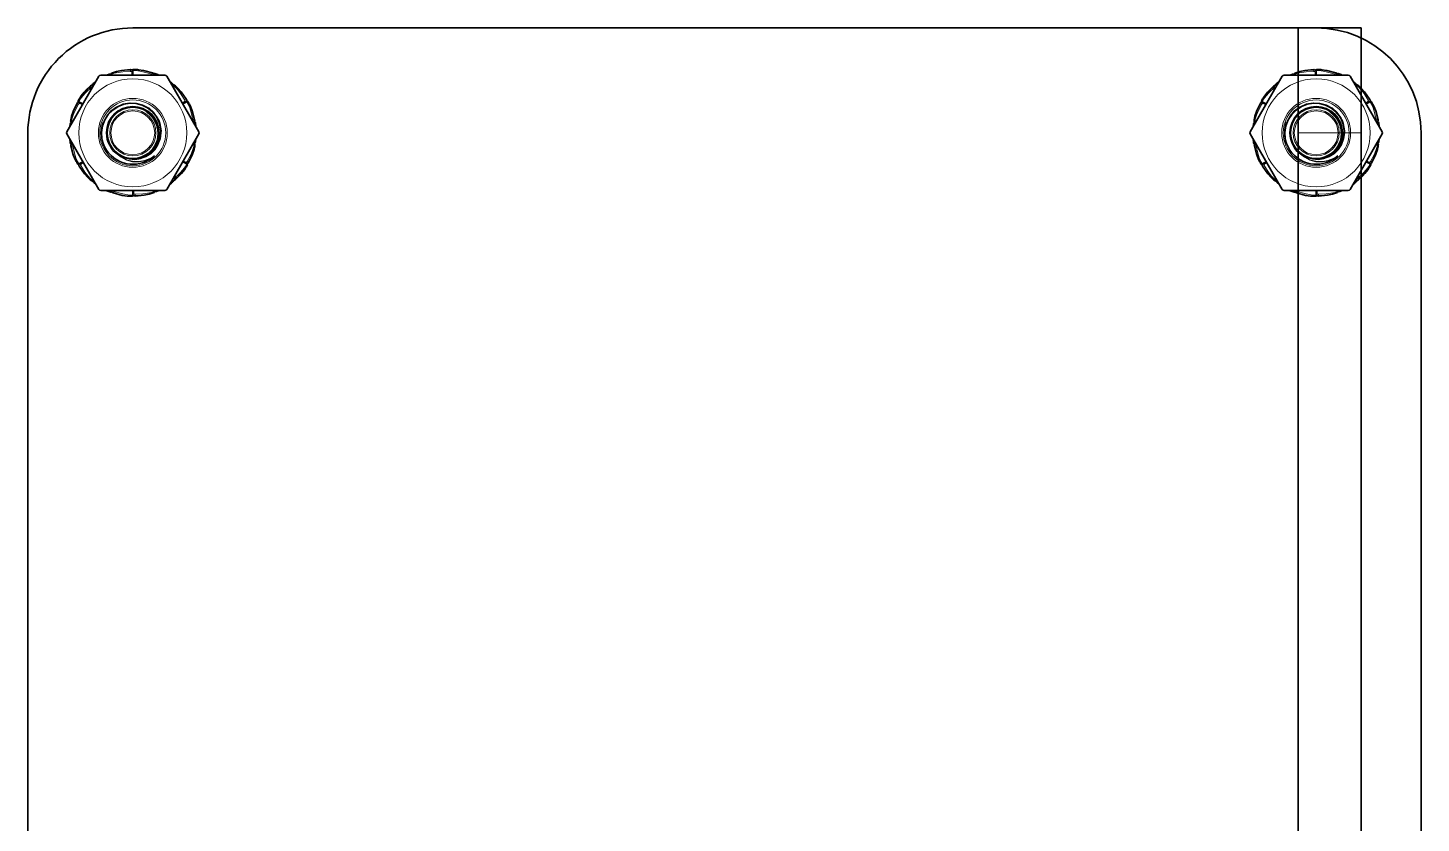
# Model space of a CAD drawing. Extents: x -131 to 1002, y -402 to 783.
# Drawn here: x 704.6 to 771, y 208.7 to 246.6 of the extents above; entities that cross this region are included whole.
import ezdxf

# ---------------------------------------------------------------- set-up
doc = ezdxf.new("R2010")
doc.units = 0

msp = doc.modelspace()

# ---------------------------------------------------------------- linework, layer by layer
at = {"color": 7, "lineweight": 35}
for p, q in [((709.595, 246.622), (765.975, 246.622)), ((704.595, 175.862), (704.595, 241.622)), ((765.115, 241.622), (765.115, 175.862)), ((768.115, 241.622), (768.115, 175.862)), ((770.975, 241.622), (770.975, 175.862))]:
    msp.add_line(p, q, dxfattribs=at)
at = {"color": 7, "lineweight": 35, "ltscale": 0.075}
msp.add_line((768.115, 246.622), (765.115, 246.622), dxfattribs=at)
at = {"color": 7, "lineweight": 35, "ltscale": 0.125}
for p, q in [((765.115, 241.622), (765.115, 246.622)), ((768.115, 241.622), (768.115, 246.622))]:
    msp.add_line(p, q, dxfattribs=at)
at = {"color": 7, "lineweight": 35, "ltscale": 0.076499}
for p, q in [((707.979, 244.322), (706.449, 241.672)), ((764.359, 244.322), (762.829, 241.672)), ((711.212, 238.922), (712.742, 241.572)), ((767.592, 238.922), (769.122, 241.572))]:
    msp.add_line(p, q, dxfattribs=at)
at = {"color": 7, "lineweight": 35, "ltscale": 0.076498}
for p, q in [((711.125, 244.372), (708.065, 244.372)), ((767.505, 244.372), (764.445, 244.372)), ((708.065, 238.872), (711.125, 238.872)), ((764.445, 238.872), (767.505, 238.872))]:
    msp.add_line(p, q, dxfattribs=at)
at = {"color": 7, "lineweight": 35, "ltscale": 0.002872}
for p, q in [((708.468, 244.415), (708.362, 244.371)), ((764.848, 244.415), (764.742, 244.371))]:
    msp.add_line(p, q, dxfattribs=at)
at = {"color": 7, "lineweight": 13, "ltscale": 0.002597}
for p, q in [((708.468, 244.411), (708.371, 244.372)), ((764.848, 244.411), (764.751, 244.372)), ((706.616, 242.04), (706.602, 241.937)), ((762.996, 242.04), (762.982, 241.937)), ((712.575, 241.204), (712.589, 241.307)), ((768.955, 241.204), (768.969, 241.307)), ((710.723, 238.833), (710.82, 238.872)), ((767.103, 238.833), (767.2, 238.872))]:
    msp.add_line(p, q, dxfattribs=at)
at = {"color": 7, "lineweight": 13, "ltscale": 0.001722}
for p, q in [((708.409, 244.372), (708.473, 244.397)), ((764.789, 244.372), (764.853, 244.397)), ((711.384, 244.025), (711.438, 243.982)), ((767.764, 244.025), (767.818, 243.982)), ((706.621, 241.969), (706.631, 242.038)), ((763.001, 241.969), (763.011, 242.038)), ((712.57, 241.275), (712.56, 241.206)), ((768.95, 241.275), (768.94, 241.206)), ((707.807, 239.219), (707.753, 239.262)), ((764.187, 239.219), (764.133, 239.262)), ((710.782, 238.872), (710.718, 238.847)), ((767.162, 238.872), (767.098, 238.847))]:
    msp.add_line(p, q, dxfattribs=at)
at = {"color": 7, "lineweight": 13, "ltscale": 0.000100592}
for p, q in [((708.468, 244.415), (708.468, 244.411)), ((764.848, 244.415), (764.848, 244.411))]:
    msp.add_line(p, q, dxfattribs=at)
at = {"color": 7, "lineweight": 13, "ltscale": 0.000367292}
for p, q in [((708.473, 244.397), (708.468, 244.411)), ((764.853, 244.397), (764.848, 244.411))]:
    msp.add_line(p, q, dxfattribs=at)
at = {"color": 7, "lineweight": 13, "ltscale": 0.000650315}
for p, q in [((708.473, 244.397), (708.48, 244.372)), ((764.853, 244.397), (764.86, 244.372)), ((710.718, 238.847), (710.711, 238.872)), ((767.098, 238.847), (767.091, 238.872))]:
    msp.add_line(p, q, dxfattribs=at)
at = {"color": 7, "lineweight": 35, "ltscale": 0.001178}
for p, q in [((708.821, 244.543), (708.776, 244.53)), ((709.867, 244.631), (709.82, 244.635)), ((765.201, 244.543), (765.156, 244.53)), ((766.247, 244.631), (766.2, 244.635)), ((706.854, 240.352), (706.874, 240.31)), ((763.234, 240.352), (763.254, 240.31)), ((712.066, 239.882), (712.092, 239.922)), ((768.446, 239.882), (768.472, 239.922)), ((707.453, 239.491), (707.487, 239.458)), ((710.37, 238.701), (710.415, 238.714)), ((765.704, 238.613), (765.751, 238.609)), ((766.75, 238.701), (766.795, 238.714))]:
    msp.add_line(p, q, dxfattribs=at)
at = {"color": 7, "lineweight": 13, "ltscale": 0.000100743}
for p, q in [((709.491, 244.632), (709.489, 244.628)), ((765.871, 244.632), (765.869, 244.628))]:
    msp.add_line(p, q, dxfattribs=at)
at = {"color": 7, "lineweight": 13, "ltscale": 0.000367177}
for p, q in [((709.49, 244.614), (709.489, 244.628)), ((765.87, 244.614), (765.869, 244.628))]:
    msp.add_line(p, q, dxfattribs=at)
at = {"color": 7, "lineweight": 13, "ltscale": 0.003215}
for p, q in [((709.544, 244.372), (709.543, 244.501)), ((765.924, 244.372), (765.923, 244.501)), ((707.188, 242.952), (707.076, 243.016)), ((763.568, 242.952), (763.456, 243.016)), ((707.24, 240.202), (707.128, 240.137)), ((763.62, 240.202), (763.508, 240.137))]:
    msp.add_line(p, q, dxfattribs=at)
at = {"color": 7, "lineweight": 35, "ltscale": 0.000365829}
for p, q in [((709.595, 244.52), (709.595, 244.534)), ((765.975, 244.52), (765.975, 244.534)), ((709.595, 238.724), (709.595, 238.71)), ((765.975, 238.724), (765.975, 238.71))]:
    msp.add_line(p, q, dxfattribs=at)
at = {"color": 7, "lineweight": 35, "ltscale": 0.003677}
for p, q in [((709.595, 244.372), (709.595, 244.52)), ((765.975, 244.372), (765.975, 244.52)), ((711.977, 242.997), (712.105, 243.071)), ((763.593, 242.997), (763.466, 243.071)), ((768.357, 242.997), (768.485, 243.071)), ((707.213, 240.247), (707.086, 240.173)), ((711.977, 240.247), (712.105, 240.173)), ((763.593, 240.247), (763.466, 240.173)), ((768.357, 240.247), (768.485, 240.173))]:
    msp.add_line(p, q, dxfattribs=at)
at = {"color": 7, "lineweight": 13, "ltscale": 0.000367217}
msp.add_line((710.52, 244.469), (710.524, 244.483), dxfattribs=at)
at = {"color": 7, "lineweight": 13, "ltscale": 0.000100627}
for p, q in [((710.527, 244.486), (710.524, 244.483)), ((766.907, 244.486), (766.904, 244.483))]:
    msp.add_line(p, q, dxfattribs=at)
at = {"color": 7, "lineweight": 13, "ltscale": 0.000251303}
for p, q in [((710.837, 244.376), (710.846, 244.372)), ((767.217, 244.376), (767.226, 244.372)), ((708.354, 238.868), (708.345, 238.872)), ((764.734, 238.868), (764.725, 238.872))]:
    msp.add_line(p, q, dxfattribs=at)
at = {"color": 7, "lineweight": 35, "ltscale": 0.000305987}
for p, q in [((710.848, 244.371), (710.837, 244.376)), ((767.228, 244.371), (767.217, 244.376))]:
    msp.add_line(p, q, dxfattribs=at)
at = {"color": 7, "lineweight": 35, "ltscale": 0.036627}
for p, q in [((711.212, 244.322), (711.945, 243.053)), ((767.592, 244.322), (768.325, 243.053)), ((707.979, 238.922), (707.246, 240.191)), ((764.359, 238.922), (763.626, 240.191))]:
    msp.add_line(p, q, dxfattribs=at)
at = {"color": 7, "lineweight": 13, "ltscale": 0.000367689}
for p, q in [((766.899, 244.469), (766.904, 244.483)), ((708.671, 238.775), (708.667, 238.761)), ((765.051, 238.775), (765.047, 238.761))]:
    msp.add_line(p, q, dxfattribs=at)
at = {"color": 7, "lineweight": 13, "ltscale": 0.000100858}
for p, q in [((707.581, 243.861), (707.582, 243.857)), ((763.961, 243.861), (763.962, 243.857)), ((711.61, 239.383), (711.609, 239.387)), ((767.99, 239.383), (767.989, 239.387))]:
    msp.add_line(p, q, dxfattribs=at)
at = {"color": 7, "lineweight": 13, "ltscale": 0.000366793}
for p, q in [((707.592, 243.846), (707.582, 243.857)), ((763.972, 243.846), (763.962, 243.857))]:
    msp.add_line(p, q, dxfattribs=at)
at = {"color": 7, "lineweight": 35, "ltscale": 0.000308288}
msp.add_line((707.841, 244.081), (707.831, 244.074), dxfattribs=at)
at = {"color": 7, "lineweight": 13, "ltscale": 0.000251525}
for p, q in [((707.831, 244.074), (707.839, 244.08)), ((764.211, 244.074), (764.219, 244.08)), ((711.36, 239.17), (711.352, 239.164)), ((767.74, 239.17), (767.732, 239.164))]:
    msp.add_line(p, q, dxfattribs=at)
at = {"color": 7, "lineweight": 35, "ltscale": 0.002871}
for p, q in [((711.45, 243.995), (711.36, 244.065)), ((767.83, 243.995), (767.74, 244.065)), ((767.103, 238.829), (767.209, 238.872))]:
    msp.add_line(p, q, dxfattribs=at)
at = {"color": 7, "lineweight": 13, "ltscale": 0.002596}
for p, q in [((711.447, 243.993), (711.365, 244.057)), ((767.827, 243.993), (767.745, 244.057))]:
    msp.add_line(p, q, dxfattribs=at)
at = {"color": 7, "lineweight": 13, "ltscale": 0.000650883}
for p, q in [((711.438, 243.982), (711.419, 243.963)), ((767.818, 243.982), (767.799, 243.963))]:
    msp.add_line(p, q, dxfattribs=at)
at = {"color": 7, "lineweight": 13, "ltscale": 0.000367192}
for p, q in [((711.438, 243.982), (711.447, 243.993)), ((767.818, 243.982), (767.827, 243.993)), ((707.753, 239.262), (707.744, 239.251)), ((764.133, 239.262), (764.124, 239.251))]:
    msp.add_line(p, q, dxfattribs=at)
at = {"color": 7, "lineweight": 13, "ltscale": 0.000101038}
for p, q in [((711.45, 243.995), (711.447, 243.993)), ((767.83, 243.995), (767.827, 243.993)), ((707.74, 239.249), (707.744, 239.251)), ((764.12, 239.249), (764.124, 239.251))]:
    msp.add_line(p, q, dxfattribs=at)
at = {"color": 7, "lineweight": 35, "ltscale": 0.001177}
for p, q in [((711.738, 243.753), (711.704, 243.786)), ((768.118, 243.753), (768.084, 243.786)), ((707.125, 243.361), (707.099, 243.322)), ((763.505, 243.361), (763.479, 243.322)), ((706.679, 242.412), (706.668, 242.366)), ((712.337, 242.892), (712.317, 242.934)), ((763.059, 242.412), (763.048, 242.366)), ((768.717, 242.892), (768.697, 242.934)), ((712.512, 240.832), (712.523, 240.878)), ((768.892, 240.832), (768.903, 240.878)), ((763.833, 239.491), (763.867, 239.458))]:
    msp.add_line(p, q, dxfattribs=at)
at = {"color": 7, "lineweight": 35, "ltscale": 0.000307051}
msp.add_line((764.221, 244.081), (764.211, 244.074), dxfattribs=at)
at = {"color": 7, "lineweight": 13, "ltscale": 0.000101273}
for p, q in [((706.937, 243.037), (706.939, 243.033)), ((763.317, 243.037), (763.319, 243.033)), ((768.634, 240.207), (768.632, 240.211))]:
    msp.add_line(p, q, dxfattribs=at)
at = {"color": 7, "lineweight": 13, "ltscale": 0.000366391}
for p, q in [((706.952, 243.026), (706.939, 243.033)), ((763.332, 243.026), (763.319, 243.033))]:
    msp.add_line(p, q, dxfattribs=at)
at = {"color": 7, "lineweight": 35, "ltscale": 0.000365093}
for p, q in [((707.086, 243.071), (707.073, 243.078)), ((763.466, 243.071), (763.453, 243.078)), ((768.485, 243.071), (768.497, 243.078)), ((707.086, 240.173), (707.073, 240.166)), ((763.466, 240.173), (763.453, 240.166)), ((768.485, 240.173), (768.497, 240.166))]:
    msp.add_line(p, q, dxfattribs=at)
at = {"color": 7, "lineweight": 35, "ltscale": 0.003679}
msp.add_line((707.214, 242.997), (707.086, 243.071), dxfattribs=at)
at = {"color": 7, "lineweight": 35, "ltscale": 0.039872}
for p, q in [((712.742, 241.672), (711.945, 243.053)), ((769.122, 241.672), (768.325, 243.053)), ((706.449, 241.572), (707.246, 240.191)), ((762.829, 241.572), (763.626, 240.191))]:
    msp.add_line(p, q, dxfattribs=at)
at = {"color": 7, "lineweight": 13, "ltscale": 0.003213}
for p, q in [((711.951, 243.042), (712.063, 243.107)), ((768.331, 243.042), (768.443, 243.107))]:
    msp.add_line(p, q, dxfattribs=at)
at = {"color": 7, "lineweight": 35, "ltscale": 0.000366414}
for p, q in [((712.105, 243.071), (712.118, 243.078)), ((712.105, 240.173), (712.118, 240.166))]:
    msp.add_line(p, q, dxfattribs=at)
at = {"color": 7, "lineweight": 13, "ltscale": 0.000367075}
for p, q in [((712.134, 243.209), (712.146, 243.217)), ((768.514, 243.209), (768.526, 243.217)), ((707.057, 240.035), (707.045, 240.027)), ((763.437, 240.035), (763.425, 240.027))]:
    msp.add_line(p, q, dxfattribs=at)
at = {"color": 7, "lineweight": 13, "ltscale": 0.000100715}
for p, q in [((712.15, 243.217), (712.146, 243.217)), ((768.53, 243.217), (768.526, 243.217)), ((707.041, 240.027), (707.045, 240.027)), ((763.421, 240.027), (763.425, 240.027))]:
    msp.add_line(p, q, dxfattribs=at)
at = {"color": 7, "lineweight": 35, "ltscale": 0.002873}
for p, q in [((706.613, 242.042), (706.598, 241.928)), ((762.993, 242.042), (762.978, 241.928)), ((707.74, 239.249), (707.831, 239.179)), ((764.12, 239.249), (764.211, 239.179))]:
    msp.add_line(p, q, dxfattribs=at)
at = {"color": 7, "lineweight": 13, "ltscale": 9.68189e-05}
for p, q in [((706.613, 242.042), (706.616, 242.04)), ((762.993, 242.042), (762.996, 242.04))]:
    msp.add_line(p, q, dxfattribs=at)
at = {"color": 7, "lineweight": 13, "ltscale": 0.000366739}
for p, q in [((706.631, 242.038), (706.616, 242.04)), ((763.011, 242.038), (762.996, 242.04)), ((712.56, 241.206), (712.575, 241.204)), ((768.94, 241.206), (768.955, 241.204))]:
    msp.add_line(p, q, dxfattribs=at)
at = {"color": 7, "lineweight": 13, "ltscale": 0.00065088}
for p, q in [((706.631, 242.038), (706.656, 242.031)), ((763.011, 242.038), (763.036, 242.031)), ((712.56, 241.206), (712.535, 241.213)), ((768.94, 241.206), (768.915, 241.213))]:
    msp.add_line(p, q, dxfattribs=at)
at = {"color": 7, "lineweight": 13, "ltscale": 0.000260544}
for p, q in [((708.324, 241.632), (708.324, 241.622)), ((764.704, 241.632), (764.704, 241.622))]:
    msp.add_line(p, q, dxfattribs=at)
at = {"color": 7, "lineweight": 35, "ltscale": 0.000250244}
for p, q in [((708.374, 241.617), (708.374, 241.627)), ((710.817, 241.627), (710.817, 241.617)), ((764.754, 241.617), (764.754, 241.627)), ((767.197, 241.627), (767.197, 241.617))]:
    msp.add_line(p, q, dxfattribs=at)
at = {"color": 7, "lineweight": 13, "ltscale": 0.000368101}
for p, q in [((712.523, 242.245), (712.538, 242.248)), ((768.903, 242.245), (768.918, 242.248))]:
    msp.add_line(p, q, dxfattribs=at)
at = {"color": 7, "lineweight": 13, "ltscale": 0.000100257}
for p, q in [((712.542, 242.247), (712.538, 242.248)), ((768.922, 242.247), (768.918, 242.248))]:
    msp.add_line(p, q, dxfattribs=at)
at = {"color": 7, "lineweight": 13, "ltscale": 0.000251206}
for p, q in [((712.601, 241.924), (712.602, 241.914)), ((768.981, 241.924), (768.982, 241.914))]:
    msp.add_line(p, q, dxfattribs=at)
at = {"color": 7, "lineweight": 35, "ltscale": 0.000304577}
for p, q in [((712.602, 241.912), (712.601, 241.924)), ((768.982, 241.912), (768.981, 241.924))]:
    msp.add_line(p, q, dxfattribs=at)
at = {"color": 7, "lineweight": 13, "ltscale": 0.000251053}
for p, q in [((706.59, 241.32), (706.589, 241.33)), ((762.97, 241.32), (762.969, 241.33))]:
    msp.add_line(p, q, dxfattribs=at)
at = {"color": 7, "lineweight": 13, "ltscale": 0.000101823}
for p, q in [((706.649, 240.997), (706.653, 240.995)), ((763.029, 240.997), (763.033, 240.995))]:
    msp.add_line(p, q, dxfattribs=at)
at = {"color": 7, "lineweight": 13, "ltscale": 0.000366688}
for p, q in [((706.668, 240.999), (706.653, 240.995)), ((763.048, 240.999), (763.033, 240.995))]:
    msp.add_line(p, q, dxfattribs=at)
at = {"color": 7, "lineweight": 13, "ltscale": 0.000260167}
for p, q in [((710.867, 241.612), (710.867, 241.622)), ((767.247, 241.612), (767.247, 241.622))]:
    msp.add_line(p, q, dxfattribs=at)
at = {"color": 7, "lineweight": 13, "ltscale": 9.7826e-05}
for p, q in [((712.578, 241.202), (712.575, 241.204)), ((768.958, 241.202), (768.955, 241.204))]:
    msp.add_line(p, q, dxfattribs=at)
at = {"color": 7, "lineweight": 35, "ltscale": 0.00287}
for p, q in [((712.578, 241.202), (712.593, 241.316)), ((768.958, 241.202), (768.973, 241.316))]:
    msp.add_line(p, q, dxfattribs=at)
at = {"color": 7, "lineweight": 13, "ltscale": 0.075}
msp.add_line((768.115, 241.622), (765.115, 241.622), dxfattribs=at)
at = {"color": 7, "lineweight": 13, "ltscale": 0.000737128}
for p, q in [((708.944, 240.589), (708.925, 240.566)), ((765.324, 240.589), (765.305, 240.566))]:
    msp.add_line(p, q, dxfattribs=at)
at = {"color": 7, "lineweight": 35, "ltscale": 9.52208e-05}
msp.add_line((708.941, 240.591), (708.944, 240.589), dxfattribs=at)
at = {"color": 7, "lineweight": 35, "ltscale": 0.001908}
for p, q in [((710.57, 240.481), (710.626, 240.532)), ((766.95, 240.481), (767.006, 240.532))]:
    msp.add_line(p, q, dxfattribs=at)
at = {"color": 7, "lineweight": 35, "ltscale": 9.6496e-05}
msp.add_line((765.321, 240.591), (765.324, 240.589), dxfattribs=at)
at = {"color": 7, "lineweight": 13, "ltscale": 0.003214}
for p, q in [((712.003, 240.292), (712.115, 240.228)), ((768.383, 240.292), (768.495, 240.228)), ((709.647, 238.871), (709.648, 238.743)), ((766.027, 238.871), (766.028, 238.743))]:
    msp.add_line(p, q, dxfattribs=at)
at = {"color": 7, "lineweight": 13, "ltscale": 0.000367917}
msp.add_line((712.239, 240.218), (712.252, 240.211), dxfattribs=at)
at = {"color": 7, "lineweight": 13, "ltscale": 0.0001005}
msp.add_line((712.254, 240.207), (712.252, 240.211), dxfattribs=at)
at = {"color": 7, "lineweight": 13, "ltscale": 0.00036657}
msp.add_line((768.619, 240.218), (768.632, 240.211), dxfattribs=at)
at = {"color": 7, "lineweight": 13, "ltscale": 0.002598}
for p, q in [((707.744, 239.251), (707.826, 239.187)), ((764.124, 239.251), (764.206, 239.187))]:
    msp.add_line(p, q, dxfattribs=at)
at = {"color": 7, "lineweight": 13, "ltscale": 0.000650613}
for p, q in [((707.753, 239.262), (707.772, 239.281)), ((764.133, 239.262), (764.152, 239.281))]:
    msp.add_line(p, q, dxfattribs=at)
at = {"color": 7, "lineweight": 35, "ltscale": 0.00030346}
for p, q in [((711.35, 239.163), (711.36, 239.17)), ((767.73, 239.163), (767.74, 239.17))]:
    msp.add_line(p, q, dxfattribs=at)
at = {"color": 7, "lineweight": 13, "ltscale": 0.000367076}
for p, q in [((711.599, 239.398), (711.609, 239.387)), ((767.979, 239.398), (767.989, 239.387))]:
    msp.add_line(p, q, dxfattribs=at)
at = {"color": 7, "lineweight": 35, "ltscale": 0.000304283}
msp.add_line((708.343, 238.873), (708.354, 238.868), dxfattribs=at)
at = {"color": 7, "lineweight": 13, "ltscale": 0.000100876}
for p, q in [((708.664, 238.758), (708.667, 238.761)), ((765.044, 238.758), (765.047, 238.761))]:
    msp.add_line(p, q, dxfattribs=at)
at = {"color": 7, "lineweight": 35, "ltscale": 0.001176}
msp.add_line((709.324, 238.613), (709.371, 238.609), dxfattribs=at)
at = {"color": 7, "lineweight": 35, "ltscale": 0.003676}
for p, q in [((709.595, 238.871), (709.595, 238.724)), ((765.975, 238.871), (765.975, 238.724))]:
    msp.add_line(p, q, dxfattribs=at)
at = {"color": 7, "lineweight": 13, "ltscale": 0.000101492}
for p, q in [((709.7, 238.612), (709.702, 238.616)), ((766.08, 238.612), (766.082, 238.616))]:
    msp.add_line(p, q, dxfattribs=at)
at = {"color": 7, "lineweight": 13, "ltscale": 0.000367231}
for p, q in [((709.701, 238.63), (709.702, 238.616)), ((766.081, 238.63), (766.082, 238.616))]:
    msp.add_line(p, q, dxfattribs=at)
at = {"color": 7, "lineweight": 13, "ltscale": 0.000366938}
for p, q in [((710.718, 238.847), (710.723, 238.833)), ((767.098, 238.847), (767.103, 238.833))]:
    msp.add_line(p, q, dxfattribs=at)
at = {"color": 7, "lineweight": 35, "ltscale": 0.002869}
msp.add_line((710.723, 238.829), (710.829, 238.872), dxfattribs=at)
at = {"color": 7, "lineweight": 13, "ltscale": 0.000100726}
msp.add_line((710.723, 238.829), (710.723, 238.833), dxfattribs=at)
at = {"color": 7, "lineweight": 35, "ltscale": 0.000302891}
msp.add_line((764.723, 238.873), (764.734, 238.868), dxfattribs=at)
at = {"color": 7, "lineweight": 13, "ltscale": 0.000100968}
msp.add_line((767.103, 238.829), (767.103, 238.833), dxfattribs=at)
at = {"color": 7, "lineweight": 13}
for points in [[(708.564, 244.404), (708.703, 244.457), (708.901, 244.502), (709.118, 244.53), (709.488, 244.549)], [(708.776, 244.53), (709.166, 244.597), (709.49, 244.614)], [(709.489, 244.628), (709.192, 244.611), (708.821, 244.543)], [(709.577, 244.589), (709.727, 244.591), (709.928, 244.566), (710.141, 244.518), (710.496, 244.409)], [(709.82, 244.635), (710.21, 244.564), (710.52, 244.469)], [(710.524, 244.483), (710.238, 244.569), (709.867, 244.631)], [(764.944, 244.404), (765.083, 244.457), (765.281, 244.502), (765.498, 244.53), (765.868, 244.549)], [(765.156, 244.53), (765.546, 244.597), (765.87, 244.614)], [(765.869, 244.628), (765.572, 244.611), (765.201, 244.543)], [(765.957, 244.589), (766.107, 244.591), (766.308, 244.566), (766.521, 244.518), (766.876, 244.409)], [(766.2, 244.635), (766.59, 244.564), (766.899, 244.469)], [(766.904, 244.483), (766.618, 244.569), (766.247, 244.631)], [(707.017, 243.09), (707.09, 243.22), (707.212, 243.382), (707.36, 243.542), (707.632, 243.795)], [(707.099, 243.322), (707.355, 243.625), (707.592, 243.846)], [(707.582, 243.857), (707.365, 243.652), (707.125, 243.361)], [(711.489, 243.906), (711.604, 243.812), (711.743, 243.663), (711.875, 243.49), (712.077, 243.178)], [(711.704, 243.786), (711.957, 243.481), (712.134, 243.209)], [(712.146, 243.217), (711.982, 243.466), (711.738, 243.753)], [(763.397, 243.09), (763.47, 243.22), (763.592, 243.382), (763.74, 243.542), (764.012, 243.795)], [(763.479, 243.322), (763.735, 243.625), (763.972, 243.846)], [(763.962, 243.857), (763.745, 243.652), (763.505, 243.361)], [(767.869, 243.906), (767.984, 243.812), (768.123, 243.663), (768.255, 243.49), (768.456, 243.178)], [(768.084, 243.786), (768.337, 243.481), (768.514, 243.209)], [(768.526, 243.217), (768.362, 243.466), (768.118, 243.753)], [(706.668, 242.366), (706.805, 242.738), (706.952, 243.026)], [(706.671, 242.119), (706.694, 242.267), (706.754, 242.461), (706.838, 242.662), (707.007, 242.993)], [(706.939, 243.033), (706.805, 242.767), (706.679, 242.412)], [(708.179, 242.116), (708.336, 242.415), (708.554, 242.669), (708.821, 242.867), (709.124, 242.998), (709.447, 243.057), (709.77, 243.043), (710.079, 242.957), (710.359, 242.806), (710.596, 242.598), (710.779, 242.343)], [(712.156, 243.121), (712.232, 242.993), (712.312, 242.806), (712.376, 242.597), (712.459, 242.236)], [(763.048, 242.366), (763.185, 242.738), (763.332, 243.026)], [(763.051, 242.119), (763.074, 242.267), (763.134, 242.461), (763.218, 242.662), (763.387, 242.993)], [(763.319, 243.033), (763.185, 242.767), (763.059, 242.412)], [(764.559, 242.116), (764.716, 242.415), (764.934, 242.669), (765.201, 242.867), (765.504, 242.998), (765.827, 243.057), (766.15, 243.043), (766.459, 242.957), (766.739, 242.806), (766.976, 242.598), (767.159, 242.343)], [(768.536, 243.121), (768.612, 242.993), (768.692, 242.806), (768.756, 242.597), (768.839, 242.236)], [(710.57, 242.301), (710.472, 242.424), (710.236, 242.634), (710.187, 242.669), (710.158, 242.698), (710.174, 242.699)], [(710.574, 242.304), (710.399, 242.507), (710.232, 242.641), (710.159, 242.697), (710.161, 242.699), (710.183, 242.694)], [(712.317, 242.934), (712.451, 242.561), (712.523, 242.245)], [(712.538, 242.248), (712.469, 242.538), (712.337, 242.892)], [(766.95, 242.301), (766.852, 242.424), (766.616, 242.634), (766.567, 242.669), (766.538, 242.698), (766.554, 242.699)], [(766.954, 242.304), (766.779, 242.507), (766.612, 242.641), (766.539, 242.697), (766.541, 242.699), (766.563, 242.694)], [(768.697, 242.934), (768.831, 242.561), (768.903, 242.245)], [(768.918, 242.248), (768.849, 242.538), (768.717, 242.892)], [(706.653, 240.995), (706.722, 240.705), (706.854, 240.352)], [(706.874, 240.31), (706.74, 240.683), (706.668, 240.999)], [(707.035, 240.123), (706.958, 240.251), (706.879, 240.438), (706.815, 240.647), (706.732, 241.008)], [(710.954, 241.617), (710.911, 241.332), (710.81, 241.064), (710.656, 240.826), (710.456, 240.627), (710.22, 240.477), (709.959, 240.381), (709.689, 240.342), (709.418, 240.362), (709.16, 240.438), (708.925, 240.566)], [(712.52, 241.125), (712.497, 240.977), (712.437, 240.783), (712.353, 240.582), (712.184, 240.251)], [(763.033, 240.995), (763.102, 240.705), (763.234, 240.352)], [(763.254, 240.31), (763.12, 240.683), (763.048, 240.999)], [(763.415, 240.123), (763.339, 240.251), (763.259, 240.438), (763.195, 240.647), (763.112, 241.008)], [(767.334, 241.617), (767.291, 241.332), (767.19, 241.064), (767.036, 240.826), (766.836, 240.627), (766.6, 240.477), (766.339, 240.381), (766.069, 240.342), (765.798, 240.362), (765.54, 240.438), (765.305, 240.566)], [(768.9, 241.125), (768.877, 240.977), (768.817, 240.783), (768.733, 240.582), (768.564, 240.251)], [(710.497, 240.423), (710.199, 240.294), (709.889, 240.235), (709.581, 240.245), (709.291, 240.322), (709.033, 240.457), (708.909, 240.551)], [(710.626, 240.532), (710.399, 240.395), (710.156, 240.303), (709.905, 240.257), (709.656, 240.258), (709.494, 240.283), (709.339, 240.327), (709.058, 240.466), (708.925, 240.566)], [(712.523, 240.878), (712.386, 240.506), (712.239, 240.218)], [(712.252, 240.211), (712.386, 240.477), (712.512, 240.832)], [(766.877, 240.423), (766.579, 240.294), (766.269, 240.235), (765.961, 240.245), (765.671, 240.322), (765.413, 240.457), (765.289, 240.551)], [(767.006, 240.532), (766.779, 240.395), (766.536, 240.303), (766.285, 240.257), (766.036, 240.258), (765.874, 240.283), (765.719, 240.327), (765.438, 240.466), (765.305, 240.566)], [(768.903, 240.878), (768.766, 240.506), (768.619, 240.218)], [(768.632, 240.211), (768.766, 240.477), (768.892, 240.832)], [(707.045, 240.027), (707.209, 239.778), (707.453, 239.491)], [(707.487, 239.458), (707.234, 239.763), (707.057, 240.035)], [(707.702, 239.338), (707.586, 239.432), (707.448, 239.581), (707.316, 239.754), (707.114, 240.066)], [(712.174, 240.154), (712.101, 240.024), (711.979, 239.862), (711.831, 239.701), (711.559, 239.449)], [(712.092, 239.922), (711.836, 239.619), (711.599, 239.398)], [(711.609, 239.387), (711.826, 239.592), (712.066, 239.882)], [(763.425, 240.027), (763.589, 239.778), (763.833, 239.491)], [(763.867, 239.458), (763.614, 239.763), (763.437, 240.035)], [(764.082, 239.338), (763.966, 239.432), (763.828, 239.581), (763.696, 239.754), (763.494, 240.066)], [(768.554, 240.154), (768.481, 240.024), (768.359, 239.862), (768.211, 239.701), (767.939, 239.449)], [(768.472, 239.922), (768.216, 239.619), (767.979, 239.398)], [(767.989, 239.387), (768.206, 239.592), (768.446, 239.882)], [(708.667, 238.761), (708.953, 238.675), (709.324, 238.613)], [(709.371, 238.609), (708.981, 238.68), (708.671, 238.775)], [(709.614, 238.655), (709.464, 238.653), (709.262, 238.678), (709.05, 238.726), (708.695, 238.835)], [(710.415, 238.714), (710.025, 238.647), (709.701, 238.63)], [(709.702, 238.616), (709.999, 238.633), (710.37, 238.701)], [(710.627, 238.84), (710.488, 238.787), (710.289, 238.742), (710.073, 238.714), (709.703, 238.695)], [(765.047, 238.761), (765.333, 238.675), (765.704, 238.613)], [(765.751, 238.609), (765.361, 238.68), (765.051, 238.775)], [(765.994, 238.655), (765.844, 238.653), (765.642, 238.678), (765.43, 238.726), (765.075, 238.835)], [(766.795, 238.714), (766.405, 238.647), (766.081, 238.63)], [(766.082, 238.616), (766.379, 238.633), (766.75, 238.701)], [(767.007, 238.84), (766.868, 238.787), (766.669, 238.742), (766.453, 238.714), (766.083, 238.695)]]:
    msp.add_lwpolyline(points, dxfattribs=at)
at = {"color": 7, "lineweight": 35}
for points in [[(709.491, 244.632), (709.06, 244.595), (708.821, 244.543)], [(710.527, 244.486), (710.109, 244.599), (709.867, 244.631)], [(765.871, 244.632), (765.44, 244.595), (765.201, 244.543)], [(766.907, 244.486), (766.489, 244.599), (766.247, 244.631)], [(707.581, 243.861), (707.274, 243.555), (707.125, 243.361)], [(712.15, 243.217), (711.902, 243.573), (711.738, 243.753)], [(763.961, 243.861), (763.654, 243.555), (763.505, 243.361)], [(768.53, 243.217), (768.282, 243.573), (768.118, 243.753)], [(706.937, 243.037), (706.753, 242.644), (706.679, 242.412)], [(708.124, 241.329), (708.109, 241.643), (708.156, 241.948), (708.264, 242.236), (708.429, 242.492), (708.642, 242.707), (708.893, 242.872), (709.171, 242.981), (709.463, 243.029), (709.757, 243.015), (710.039, 242.941), (710.298, 242.812), (710.522, 242.632), (710.703, 242.412), (710.752, 242.331)], [(763.317, 243.037), (763.133, 242.644), (763.059, 242.412)], [(764.504, 241.329), (764.489, 241.643), (764.536, 241.948), (764.644, 242.236), (764.809, 242.492), (765.022, 242.707), (765.273, 242.872), (765.551, 242.981), (765.843, 243.029), (766.137, 243.015), (766.419, 242.941), (766.678, 242.812), (766.902, 242.632), (767.083, 242.412), (767.132, 242.331)], [(712.542, 242.247), (712.43, 242.666), (712.337, 242.892)], [(768.922, 242.247), (768.81, 242.666), (768.717, 242.892)], [(706.649, 240.997), (706.761, 240.578), (706.854, 240.352)], [(710.925, 241.621), (710.884, 241.342), (710.785, 241.08), (710.635, 240.847), (710.44, 240.653), (710.17, 240.486), (709.87, 240.391), (709.559, 240.374), (709.256, 240.434), (708.98, 240.565), (708.944, 240.589)], [(763.029, 240.997), (763.141, 240.578), (763.234, 240.352)], [(767.305, 241.621), (767.264, 241.342), (767.165, 241.08), (767.015, 240.847), (766.82, 240.653), (766.55, 240.486), (766.25, 240.391), (765.939, 240.374), (765.636, 240.434), (765.36, 240.565), (765.324, 240.589)], [(712.254, 240.207), (712.438, 240.6), (712.512, 240.832)], [(768.634, 240.207), (768.818, 240.6), (768.892, 240.832)], [(707.041, 240.027), (707.289, 239.671), (707.453, 239.491)], [(711.61, 239.383), (711.917, 239.689), (712.066, 239.882)], [(763.421, 240.027), (763.669, 239.671), (763.833, 239.491)], [(767.99, 239.383), (768.297, 239.689), (768.446, 239.882)], [(708.664, 238.758), (709.082, 238.645), (709.324, 238.613)], [(709.7, 238.612), (710.131, 238.649), (710.37, 238.701)], [(765.044, 238.758), (765.462, 238.645), (765.704, 238.613)], [(766.08, 238.612), (766.511, 238.649), (766.75, 238.701)]]:
    msp.add_lwpolyline(points, dxfattribs=at)
at = {"color": 7, "lineweight": 13}
for centre, radius in [((709.595, 241.622), 2.575), ((765.975, 241.622), 2.575), ((709.595, 241.622), 1.641), ((709.595, 241.622), 1.571), ((765.975, 241.622), 1.641), ((765.975, 241.622), 1.571), ((709.595, 241.622), 1.099), ((709.595, 241.622), 1.043), ((765.975, 241.622), 1.099), ((765.975, 241.622), 1.043)]:
    msp.add_circle(centre, radius, dxfattribs=at)
at = {"color": 7, "lineweight": 35}
for centre, radius, start, end in [((709.595, 241.622), 5, 90, 180.00001), ((765.975, 241.622), 5, 0, 90), ((708.065, 244.272), 0.1, 90, 150), ((708.506, 244.321), 0.101, 30.33477, 112.18853), ((708.613, 244.4), 0.0643, 116.69187, 168.92606), ((709.066, 243.47), 1.099, 105.29342, 116.06192), ((709.496, 244.532), 0.1, 1.50389, 92.47464), ((709.623, 244.568), 0.0643, 96.69185, 148.92583), ((709.73, 243.54), 1.099, 85.29342, 96.06192), ((710.496, 244.39), 0.101, 349.85132, 72.20334), ((710.629, 244.381), 0.0643, 76.69183, 128.92559), ((710.377, 243.378), 1.099, 65.29342, 76.06192), ((711.125, 244.272), 0.1, 30, 90), ((764.445, 244.272), 0.1, 90, 150), ((764.886, 244.321), 0.101, 30.33477, 112.18853), ((764.993, 244.4), 0.0643, 116.69187, 168.92606), ((765.446, 243.47), 1.099, 105.29342, 116.06192), ((765.876, 244.532), 0.1, 1.50389, 92.47464), ((766.003, 244.568), 0.0643, 96.69185, 148.92583), ((766.11, 243.54), 1.099, 85.29342, 96.06192), ((766.876, 244.39), 0.101, 349.85132, 72.20334), ((767.009, 244.381), 0.0643, 76.69183, 128.92559), ((766.757, 243.378), 1.099, 65.29342, 76.06192), ((767.505, 244.272), 0.1, 30, 90), ((707.649, 243.786), 0.101, 49.85132, 132.20334), ((707.722, 243.896), 0.0643, 136.69189, 188.92627), ((708.466, 243.177), 1.099, 125.29343, 136.06192), ((711.388, 243.915), 0.101, 330.33475, 52.18854), ((711.51, 243.861), 0.0643, 56.69181, 108.92538), ((710.931, 243.005), 1.099, 45.29342, 56.06192), ((764.029, 243.786), 0.101, 49.85132, 132.20334), ((764.102, 243.896), 0.0643, 136.69189, 188.92627), ((764.846, 243.177), 1.099, 125.29343, 136.06192), ((767.768, 243.915), 0.101, 330.33475, 52.18854), ((767.89, 243.861), 0.0643, 56.69181, 108.92538), ((767.311, 243.005), 1.099, 45.29342, 56.06192), ((707.026, 242.99), 0.1, 61.50389, 152.47464), ((707.058, 243.119), 0.0643, 156.6919, 208.92642), ((708.002, 242.697), 1.099, 145.29342, 156.06191), ((712.065, 243.163), 0.1, 301.50389, 32.47464), ((712.161, 243.072), 0.0643, 36.6918, 88.92523), ((711.323, 242.465), 1.099, 25.29342, 36.06192), ((763.406, 242.99), 0.1, 61.50389, 152.47464), ((763.438, 243.119), 0.0643, 156.6919, 208.92642), ((764.382, 242.697), 1.099, 145.29342, 156.06191), ((768.445, 243.163), 0.1, 301.50389, 32.47464), ((768.541, 243.072), 0.0643, 36.6918, 88.92523), ((767.703, 242.465), 1.099, 25.29342, 36.06192), ((707.73, 242.087), 1.099, 165.29342, 176.06192), ((709.595, 241.622), 1.221, 0.23471, 179.76529), ((709.56, 241.595), 1.238, 1.26229, 34.98067), ((709.583, 241.671), 1.342, 357.84232, 29.4327), ((764.11, 242.087), 1.099, 165.29342, 176.06192), ((765.975, 241.622), 1.221, 0.23471, 179.76529), ((765.94, 241.595), 1.238, 1.26229, 34.98067), ((765.964, 241.671), 1.342, 357.84232, 29.4327), ((706.536, 241.622), 0.1, 150, 210), ((706.713, 242.028), 0.101, 90.3348, 172.18854), ((706.699, 242.16), 0.0643, 176.69191, 228.92651), ((709.595, 241.622), 1.5, 160.76048, 265.5039), ((712.443, 242.226), 0.101, 289.85132, 12.20334), ((712.502, 242.107), 0.0643, 16.69179, 68.92515), ((711.507, 241.823), 1.099, 5.29342, 16.06192), ((712.655, 241.622), 0.1, 330, 30), ((762.916, 241.622), 0.1, 150, 210), ((763.093, 242.028), 0.101, 90.3348, 172.18854), ((763.079, 242.16), 0.0643, 176.69191, 228.92651), ((765.975, 241.622), 1.5, 160.76048, 265.5039), ((768.823, 242.226), 0.101, 289.85132, 12.20334), ((768.882, 242.107), 0.0643, 16.69179, 68.92515), ((767.887, 241.823), 1.099, 5.29342, 16.06192), ((769.035, 241.622), 0.1, 330, 30), ((707.684, 241.421), 1.099, 185.29342, 196.06192), ((706.689, 241.137), 0.0643, 196.69191, 248.92651), ((706.748, 241.018), 0.101, 109.85132, 192.20333), ((709.595, 241.622), 1.221, 180.23471, 237.58348), ((709.595, 241.622), 1.221, 237.5819, 359.76523), ((709.595, 241.622), 1.221, 237.58253, 359.76522), ((709.595, 241.622), 1.221, 237.58277, 359.76522), ((709.556, 241.599), 1.243, 328.22768, 333.19699), ((709.563, 241.596), 1.235, 333.16685, 1.19453), ((712.478, 241.216), 0.101, 270.33471, 352.18854), ((711.461, 241.157), 1.099, 345.29342, 356.06192), ((712.492, 241.084), 0.0643, 356.69179, 48.92516), ((764.064, 241.421), 1.099, 185.29342, 196.06192), ((763.069, 241.137), 0.0643, 196.69191, 248.92651), ((763.128, 241.018), 0.101, 109.85132, 192.20333), ((765.975, 241.622), 1.221, 180.23471, 237.58348), ((765.975, 241.622), 1.221, 237.5819, 359.76523), ((765.975, 241.622), 1.221, 237.58253, 359.76522), ((765.975, 241.622), 1.221, 237.58277, 359.76522), ((765.936, 241.599), 1.243, 328.22768, 333.19699), ((765.943, 241.596), 1.235, 333.16685, 1.19453), ((768.858, 241.216), 0.101, 270.33471, 352.18854), ((767.841, 241.157), 1.099, 345.29342, 356.06192), ((768.872, 241.084), 0.0643, 356.69179, 48.92516), ((707.868, 240.779), 1.099, 205.29343, 216.06192), ((709.595, 241.622), 1.5, 265.50063, 310.49808), ((764.248, 240.779), 1.099, 205.29343, 216.06192), ((765.975, 241.622), 1.5, 265.50063, 310.49808), ((707.03, 240.172), 0.0643, 216.69191, 268.92644), ((707.126, 240.081), 0.1, 121.50389, 212.47463), ((711.189, 240.547), 1.099, 325.29342, 336.06192), ((712.165, 240.254), 0.1, 241.5039, 332.47464), ((712.133, 240.125), 0.0643, 336.6918, 28.92524), ((763.41, 240.172), 0.0643, 216.69191, 268.92644), ((763.506, 240.081), 0.1, 121.50389, 212.47463), ((767.569, 240.547), 1.099, 325.29342, 336.06192), ((768.545, 240.254), 0.1, 241.5039, 332.47464), ((768.513, 240.125), 0.0643, 336.6918, 28.92524), ((708.26, 240.239), 1.099, 225.29342, 236.06191), ((707.681, 239.383), 0.0643, 236.69189, 288.92628), ((707.802, 239.329), 0.101, 150.3348, 232.18854), ((710.725, 240.067), 1.099, 305.29342, 316.06192), ((711.542, 239.458), 0.101, 229.85133, 312.20333), ((711.468, 239.348), 0.0643, 316.69181, 8.9254), ((764.64, 240.239), 1.099, 225.29342, 236.06191), ((764.061, 239.383), 0.0643, 236.69189, 288.92628), ((764.182, 239.329), 0.101, 150.3348, 232.18854), ((767.105, 240.067), 1.099, 305.29342, 316.06192), ((767.922, 239.458), 0.101, 229.85133, 312.20333), ((767.848, 239.348), 0.0643, 316.69181, 8.9254), ((708.065, 238.972), 0.1, 210, 270), ((708.814, 239.866), 1.099, 245.29342, 256.06192), ((708.562, 238.863), 0.0643, 256.69187, 308.92608), ((708.695, 238.854), 0.101, 169.85133, 252.20333), ((709.461, 239.704), 1.099, 265.29342, 276.06192), ((709.568, 238.676), 0.0643, 276.69185, 328.92584), ((709.695, 238.712), 0.1, 181.50389, 272.47464), ((710.125, 239.774), 1.099, 285.29343, 296.06192), ((710.685, 238.923), 0.101, 210.33474, 292.18854), ((710.578, 238.844), 0.0643, 296.69183, 348.92561), ((711.125, 238.972), 0.1, 270, 330), ((764.445, 238.972), 0.1, 210, 270), ((765.194, 239.866), 1.099, 245.29342, 256.06192), ((764.942, 238.863), 0.0643, 256.69187, 308.92608), ((765.075, 238.854), 0.101, 169.85133, 252.20333), ((765.841, 239.704), 1.099, 265.29342, 276.06192), ((765.948, 238.676), 0.0643, 276.69185, 328.92584), ((766.075, 238.712), 0.1, 181.50389, 272.47464), ((766.505, 239.774), 1.099, 285.29343, 296.06192), ((767.065, 238.923), 0.101, 210.33474, 292.18854), ((766.958, 238.844), 0.0643, 296.69183, 348.92561), ((767.505, 238.972), 0.1, 270, 330)]:
    msp.add_arc(centre, radius, start, end, dxfattribs=at)
at = {"color": 7, "lineweight": 13}
for centre, radius, start, end in [((708.509, 244.319), 0.1, 32.27455, 114.05465), ((708.514, 244.303), 0.102, 42.62753, 113.25586), ((708.605, 244.415), 0.0463, 104.45087, 196.92708), ((709.814, 244.575), 0.326, 173.22679, 184.65508), ((709.492, 244.497), 0.0517, 4.84226, 94.59469), ((709.497, 244.529), 0.0988, 2.94565, 94.62139), ((709.498, 244.515), 0.0987, 2.92211, 94.38808), ((709.62, 244.586), 0.0463, 84.45087, 176.92708), ((710.81, 244.322), 0.326, 153.2268, 164.6551), ((710.478, 244.355), 0.0566, 17.54529, 71.89364), ((710.49, 244.372), 0.102, 0.2607, 73.37746), ((710.496, 244.386), 0.1, 351.7282, 74.08656), ((710.632, 244.399), 0.0463, 64.45087, 156.92707), ((710.356, 243.503), 0.943, 67.06147, 75.41629), ((764.889, 244.319), 0.1, 32.27455, 114.05465), ((764.894, 244.303), 0.102, 42.62753, 113.25586), ((764.985, 244.415), 0.0463, 104.45087, 196.92708), ((766.194, 244.575), 0.326, 173.22679, 184.65508), ((765.872, 244.497), 0.0517, 4.84226, 94.59469), ((765.877, 244.529), 0.0988, 2.94565, 94.62139), ((765.878, 244.515), 0.0987, 2.92211, 94.38808), ((766, 244.586), 0.0463, 84.45087, 176.92708), ((767.19, 244.322), 0.326, 153.2268, 164.6551), ((766.858, 244.355), 0.0566, 17.54529, 71.89364), ((766.87, 244.372), 0.102, 0.2607, 73.37746), ((766.876, 244.386), 0.1, 351.7282, 74.08656), ((767.012, 244.399), 0.0463, 64.45087, 156.92707), ((766.736, 243.503), 0.943, 67.06147, 75.41629), ((707.652, 243.784), 0.1, 51.7282, 134.08657), ((707.864, 244.024), 0.326, 213.22679, 224.65509), ((707.662, 243.772), 0.102, 60.2607, 133.37746), ((707.67, 243.753), 0.0566, 77.54529, 131.89364), ((707.709, 243.908), 0.0463, 124.45087, 216.92707), ((708.346, 243.221), 0.943, 127.06148, 135.41634), ((711.376, 243.899), 0.102, 342.62745, 53.25587), ((711.387, 243.911), 0.1, 332.27452, 54.05466), ((711.519, 243.877), 0.0463, 44.45087, 136.92707), ((764.032, 243.784), 0.1, 51.7282, 134.08657), ((764.244, 244.024), 0.326, 213.22679, 224.65509), ((764.042, 243.772), 0.102, 60.2607, 133.37746), ((764.05, 243.753), 0.0566, 77.54529, 131.89364), ((764.089, 243.908), 0.0463, 124.45087, 216.92707), ((764.726, 243.221), 0.943, 127.06148, 135.41634), ((767.756, 243.899), 0.102, 342.62745, 53.25587), ((767.767, 243.911), 0.1, 332.27452, 54.05466), ((767.899, 243.877), 0.0463, 44.45087, 136.92707), ((707.029, 242.991), 0.0988, 62.94565, 154.6214), ((707.041, 242.983), 0.0987, 62.92211, 154.38808), ((707.147, 243.287), 0.326, 233.2268, 244.65508), ((707.041, 243.125), 0.0463, 144.45088, 236.92707), ((707.054, 242.97), 0.0517, 64.84226, 154.59469), ((712.034, 243.149), 0.0517, 304.84226, 34.59469), ((712.262, 242.91), 0.326, 113.22679, 124.65509), ((712.052, 243.153), 0.0987, 302.9221, 34.38808), ((712.064, 243.16), 0.0988, 302.94565, 34.62139), ((712.174, 243.083), 0.0463, 24.45087, 116.92707), ((763.409, 242.991), 0.0988, 62.94565, 154.6214), ((763.421, 242.983), 0.0987, 62.92211, 154.38808), ((763.527, 243.287), 0.326, 233.2268, 244.65508), ((763.421, 243.125), 0.0463, 144.45088, 236.92707), ((763.434, 242.97), 0.0517, 64.84226, 154.59469), ((768.414, 243.149), 0.0517, 304.84226, 34.59469), ((768.642, 242.91), 0.326, 113.22679, 124.65509), ((768.432, 243.153), 0.0987, 302.9221, 34.38808), ((768.444, 243.16), 0.0988, 302.94565, 34.62139), ((768.554, 243.083), 0.0463, 24.45087, 116.92707), ((709.595, 241.622), 1.271, 360, 179.53065), ((709.56, 241.595), 1.232, 1.24778, 34.97918), ((709.584, 241.671), 1.371, 357.7343, 29.32902), ((765.975, 241.622), 1.271, 360, 179.53065), ((765.94, 241.595), 1.232, 1.24778, 34.97918), ((765.964, 241.671), 1.371, 357.7343, 29.32902), ((706.717, 242.029), 0.1, 92.27457, 174.05465), ((706.733, 242.026), 0.102, 102.63164, 173.25566), ((706.681, 242.161), 0.0463, 164.45087, 256.92707), ((710.856, 241.806), 0.183, 257.61329, 273.37279), ((712.404, 242.224), 0.0566, 317.54529, 11.89364), ((712.542, 241.92), 0.326, 93.22679, 104.65509), ((712.424, 242.222), 0.102, 300.2607, 13.37746), ((712.44, 242.224), 0.1, 291.7282, 14.08657), ((712.519, 242.113), 0.0463, 4.45087, 96.92707), ((711.605, 241.904), 0.943, 7.06142, 15.41625), ((763.097, 242.029), 0.1, 92.27457, 174.05465), ((763.113, 242.026), 0.102, 102.63164, 173.25566), ((763.061, 242.161), 0.0463, 164.45087, 256.92707), ((767.236, 241.806), 0.183, 257.61329, 273.37279), ((768.784, 242.224), 0.0566, 317.54529, 11.89364), ((768.922, 241.92), 0.326, 93.22679, 104.65509), ((768.804, 242.222), 0.102, 300.2607, 13.37746), ((768.82, 242.224), 0.1, 291.7282, 14.08657), ((768.899, 242.113), 0.0463, 4.45087, 96.92707), ((767.985, 241.904), 0.943, 7.06142, 15.41625), ((706.672, 241.131), 0.0463, 184.45087, 276.92707), ((707.586, 241.34), 0.943, 187.06141, 195.41636), ((706.751, 241.02), 0.1, 111.7282, 194.08656), ((706.767, 241.022), 0.102, 120.2607, 193.37747), ((706.649, 241.324), 0.326, 273.22679, 284.65509), ((706.787, 241.02), 0.0566, 137.54527, 191.89364), ((708.335, 241.438), 0.183, 77.61329, 93.37279), ((709.595, 241.622), 1.271, 179.99968, 237.34895), ((709.595, 241.622), 1.271, 294.52191, 359.53051), ((709.552, 241.601), 1.241, 320.43632, 333.16455), ((709.563, 241.596), 1.23, 333.14627, 1.17951), ((712.474, 241.215), 0.1, 272.27447, 354.05466), ((712.458, 241.218), 0.102, 282.62736, 353.25587), ((712.51, 241.083), 0.0463, 344.45087, 76.92707), ((763.052, 241.131), 0.0463, 184.45087, 276.92707), ((763.966, 241.34), 0.943, 187.06141, 195.41636), ((763.131, 241.02), 0.1, 111.7282, 194.08656), ((763.147, 241.022), 0.102, 120.2607, 193.37747), ((763.029, 241.324), 0.326, 273.22679, 284.65509), ((763.167, 241.02), 0.0566, 137.54527, 191.89364), ((764.715, 241.438), 0.183, 77.61329, 93.37279), ((765.975, 241.622), 1.271, 179.99968, 237.34895), ((765.975, 241.622), 1.271, 294.52191, 359.53051), ((765.932, 241.601), 1.241, 320.43632, 333.16455), ((765.943, 241.596), 1.23, 333.14627, 1.17951), ((768.854, 241.215), 0.1, 272.27447, 354.05466), ((768.838, 241.218), 0.102, 282.62736, 353.25587), ((768.89, 241.083), 0.0463, 344.45087, 76.92707), ((709.07, 240.461), 0.183, 134.96146, 150.71928), ((765.45, 240.461), 0.183, 134.96146, 150.71928), ((707.017, 240.161), 0.0463, 204.45087, 296.92707), ((707.127, 240.083), 0.0988, 122.94565, 214.62139), ((707.139, 240.091), 0.0987, 122.92211, 214.38809), ((706.929, 240.334), 0.326, 293.22679, 304.65509), ((707.157, 240.095), 0.0517, 124.84227, 214.59468), ((712.149, 240.26), 0.0987, 242.9221, 334.38808), ((712.137, 240.274), 0.0517, 244.84226, 334.59469), ((712.162, 240.253), 0.0988, 242.94565, 334.62139), ((712.15, 240.119), 0.0463, 324.45087, 56.92707), ((712.044, 239.957), 0.326, 53.22679, 64.65509), ((763.397, 240.161), 0.0463, 204.45087, 296.92707), ((763.507, 240.083), 0.0988, 122.94565, 214.62139), ((763.519, 240.091), 0.0987, 122.92211, 214.38809), ((763.309, 240.334), 0.326, 293.22679, 304.65509), ((763.537, 240.095), 0.0517, 124.84227, 214.59468), ((768.529, 240.26), 0.0987, 242.9221, 334.38808), ((768.517, 240.274), 0.0517, 244.84226, 334.59469), ((768.542, 240.253), 0.0988, 242.94565, 334.62139), ((768.53, 240.119), 0.0463, 324.45087, 56.92707), ((768.424, 239.957), 0.326, 53.22679, 64.65509), ((707.672, 239.367), 0.0463, 224.45088, 316.92707), ((707.803, 239.333), 0.1, 152.27457, 234.05464), ((707.815, 239.344), 0.102, 162.63154, 233.25566), ((710.845, 240.023), 0.943, 307.06146, 315.41628), ((711.539, 239.46), 0.1, 231.7282, 314.08657), ((711.529, 239.472), 0.102, 240.26069, 313.37746), ((711.482, 239.336), 0.0463, 304.45087, 36.92707), ((711.521, 239.491), 0.0566, 257.5453, 311.89364), ((711.327, 239.22), 0.326, 33.22679, 44.65509), ((764.052, 239.367), 0.0463, 224.45088, 316.92707), ((764.183, 239.333), 0.1, 152.27457, 234.05464), ((764.195, 239.344), 0.102, 162.63154, 233.25566), ((767.225, 240.023), 0.943, 307.06146, 315.41628), ((767.919, 239.46), 0.1, 231.7282, 314.08657), ((767.909, 239.472), 0.102, 240.26069, 313.37746), ((767.862, 239.336), 0.0463, 304.45087, 36.92707), ((767.901, 239.491), 0.0566, 257.5453, 311.89364), ((767.707, 239.22), 0.326, 33.22679, 44.65509), ((708.835, 239.741), 0.943, 247.06146, 255.41633), ((708.559, 238.845), 0.0463, 244.45088, 336.92707), ((708.695, 238.858), 0.1, 171.72821, 254.08657), ((708.701, 238.872), 0.102, 180.2607, 253.37746), ((708.713, 238.889), 0.0566, 197.5453, 251.89364), ((708.38, 238.921), 0.326, 333.22679, 344.65509), ((709.571, 238.658), 0.0463, 264.45087, 356.92707), ((709.693, 238.729), 0.0987, 182.9221, 274.38809), ((709.693, 238.715), 0.0988, 182.94565, 274.62139), ((709.698, 238.747), 0.0517, 184.84226, 274.59469), ((709.377, 238.669), 0.326, 353.22679, 4.65509), ((710.682, 238.925), 0.1, 212.2745, 294.05466), ((710.586, 238.829), 0.0463, 284.45087, 16.92707), ((710.677, 238.941), 0.102, 222.62742, 293.25587), ((765.215, 239.741), 0.943, 247.06146, 255.41633), ((764.939, 238.845), 0.0463, 244.45088, 336.92707), ((765.075, 238.858), 0.1, 171.72821, 254.08657), ((765.081, 238.872), 0.102, 180.2607, 253.37746), ((765.093, 238.889), 0.0566, 197.5453, 251.89364), ((764.76, 238.921), 0.326, 333.22679, 344.65509), ((765.951, 238.658), 0.0463, 264.45087, 356.92707), ((766.073, 238.729), 0.0987, 182.9221, 274.38809), ((766.073, 238.715), 0.0988, 182.94565, 274.62139), ((766.078, 238.747), 0.0517, 184.84226, 274.59469), ((765.757, 238.669), 0.326, 353.22679, 4.65509), ((767.062, 238.925), 0.1, 212.2745, 294.05466), ((766.966, 238.829), 0.0463, 284.45087, 16.92707), ((767.057, 238.941), 0.102, 222.62742, 293.25587)]:
    msp.add_arc(centre, radius, start, end, dxfattribs=at)
for centre, major_axis, ratio, start_param, end_param in [((709.545, 244.52), (0.05, 0), 0.371175, 4.671362, 6.283192), ((765.925, 244.52), (0.05, 0), 0.371175, 4.671362, 6.283192), ((707.061, 243.027), (-0.025, -0.0433), 0.371175, 1.529769, 3.141599), ((712.08, 243.114), (0.025, -0.0433), 0.371175, 4.671362, 6.283192), ((763.441, 243.027), (-0.025, -0.0433), 0.371175, 1.529769, 3.141599), ((768.46, 243.114), (0.025, -0.0433), 0.371175, 4.671362, 6.283192), ((708.887, 240.507), (0.065, 0.076), 0.13973, 0.795355, 1.061986), ((765.267, 240.507), (0.065, 0.076), 0.13973, 0.795355, 1.061986), ((707.111, 240.13), (0.025, -0.0433), 0.371175, 1.529769, 3.141599), ((712.13, 240.216), (-0.025, -0.0433), 0.371175, 4.671362, 6.283192), ((763.491, 240.13), (0.025, -0.0433), 0.371175, 1.529769, 3.141599), ((768.51, 240.216), (-0.025, -0.0433), 0.371175, 4.671362, 6.283192), ((709.645, 238.724), (0.05, 0), 0.371175, 1.529769, 3.141599), ((766.025, 238.724), (0.05, 0), 0.371175, 1.529769, 3.141599)]:
    msp.add_ellipse(centre, major_axis=major_axis, ratio=ratio, start_param=start_param, end_param=end_param, dxfattribs=at)

doc.saveas('drawing.dxf')
